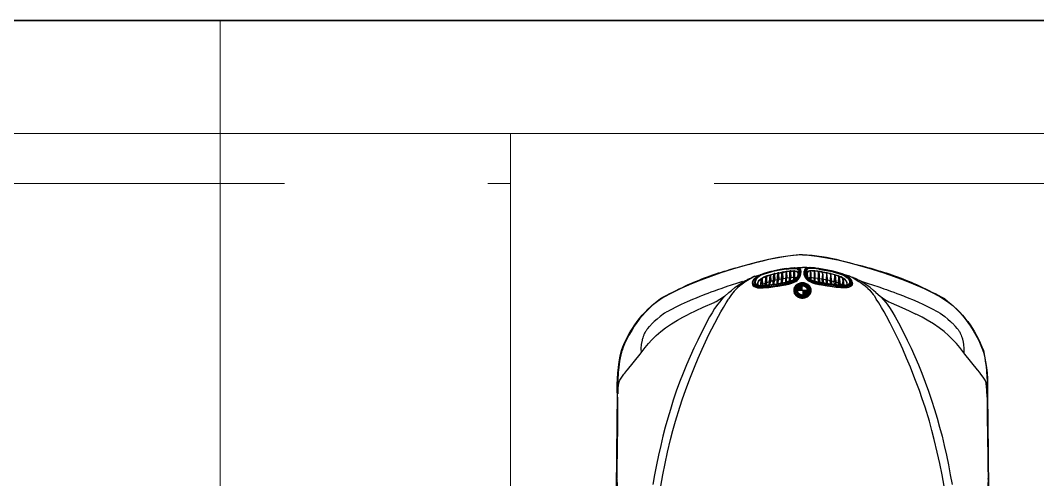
# Model space of a CAD drawing. Header units: inches. Extents: x 13 to 261, y -112 to -47.
# Drawn here: x 55.082 to 59.582, y -54.158 to -52.127 of the extents above; entities that cross this region are included whole.
import ezdxf

# ---------------------------------------------------------------- set-up
doc = ezdxf.new("R2010")
doc.units = ezdxf.units.IN
doc.header["$MEASUREMENT"] = 0
doc.linetypes.add('ACAD_ISO02W100', pattern=[15, 12, -3])
doc.linetypes.add('ACAD_ISO04W100', pattern=[30, 24, -3, 0, -3])
for name, color, linetype, lineweight in [('CAJONES', 3, 'Continuous', 20), ('EJES', 1, 'ACAD_ISO04W100', 13), ('MUROS', 5, 'Continuous', 35), ('POY. LOSA', 212, 'ACAD_ISO02W100', 13)]:
    doc.layers.add(name, color=color, linetype=linetype, lineweight=lineweight)
doc.layers.add('CONTORNO', color=7, linetype='Continuous')

msp = doc.modelspace()

# ---------------------------------------------------------------- linework, layer by layer
for p, q in [((58.3633, -53.2668), (58.3643, -53.296)), ((58.3819, -53.2566), (58.3799, -53.2572)), ((58.3819, -53.2582), (58.3829, -53.287)), ((58.3999, -53.2526), (58.4009, -53.2812)), ((58.4177, -53.2482), (58.4187, -53.277)), ((58.4353, -53.2446), (58.4363, -53.2734)), ((58.4363, -53.2734), (58.4361, -53.274)), ((58.4531, -53.2396), (58.4509, -53.24)), ((58.4511, -53.24), (58.4509, -53.24)), ((58.4531, -53.2412), (58.4685, -53.2384)), ((58.4555, -53.2392), (58.4531, -53.2396)), ((58.4531, -53.2412), (58.4541, -53.27)), ((58.4541, -53.27), (58.4539, -53.2708)), ((58.4667, -53.2678), (58.4541, -53.27)), ((58.4555, -53.2392), (58.4635, -53.2378)), ((58.4707, -53.2382), (58.4717, -53.267)), ((58.4717, -53.267), (58.4715, -53.2678)), ((58.4849, -53.2652), (58.4717, -53.267)), ((58.4883, -53.2344), (58.4863, -53.2346)), ((58.4883, -53.2358), (58.4893, -53.2648)), ((58.4897, -53.2648), (58.4893, -53.2648)), ((58.5039, -53.2336), (58.5041, -53.2336)), ((58.5059, -53.235), (58.5059, -53.2336)), ((58.5059, -53.235), (58.5069, -53.264)), ((58.5067, -53.2718), (58.5069, -53.2648)), ((58.5069, -53.264), (58.5069, -53.2648)), ((58.5199, -53.2564), (58.5197, -53.2572)), ((58.5275, -53.2638), (58.5275, -53.264)), ((58.5339, -53.2364), (58.5329, -53.2492)), ((58.5331, -53.2508), (58.5343, -53.2396)), ((58.5495, -53.2508), (58.5483, -53.2396)), ((58.5487, -53.2364), (58.5497, -53.2492)), ((58.5551, -53.2638), (58.5551, -53.264)), ((58.5627, -53.2564), (58.5629, -53.2572)), ((58.5767, -53.235), (58.5757, -53.264)), ((58.5757, -53.264), (58.5757, -53.2648)), ((58.5759, -53.2718), (58.5757, -53.2648)), ((58.5767, -53.235), (58.5767, -53.2336)), ((58.5787, -53.2336), (58.5785, -53.2336)), ((58.5929, -53.2648), (58.5933, -53.2648)), ((58.5943, -53.2358), (58.5933, -53.2648)), ((58.5943, -53.2344), (58.5963, -53.2346)), ((58.5977, -53.2652), (58.6109, -53.267)), ((58.6119, -53.2382), (58.6109, -53.267)), ((58.6109, -53.267), (58.6111, -53.2678)), ((58.6295, -53.2412), (58.6141, -53.2384)), ((58.6159, -53.2678), (58.6285, -53.27)), ((58.6271, -53.2392), (58.6191, -53.2378)), ((58.6271, -53.2392), (58.6295, -53.2396)), ((58.6295, -53.2412), (58.6285, -53.27)), ((58.6285, -53.27), (58.6287, -53.2708)), ((58.6295, -53.2396), (58.6317, -53.24)), ((58.6315, -53.24), (58.6317, -53.24)), ((58.6473, -53.2446), (58.6463, -53.2734)), ((58.6463, -53.2734), (58.6465, -53.274)), ((58.6649, -53.2482), (58.6639, -53.277)), ((58.6827, -53.2526), (58.6817, -53.2812)), ((58.7007, -53.2582), (58.6997, -53.287)), ((58.7007, -53.2566), (58.7027, -53.2572)), ((58.7193, -53.2668), (58.7183, -53.296)), ((58.3435, -53.2924), (58.3429, -53.2914)), ((58.3431, -53.2964), (58.3431, -53.2966)), ((58.4009, -53.2812), (58.4007, -53.282)), ((58.4123, -53.2786), (58.4061, -53.28)), ((58.4187, -53.277), (58.4185, -53.2778)), ((58.519, -53.3199), (58.5055, -53.3199)), ((58.5191, -53.3188), (58.5056, -53.3188)), ((58.5193, -53.3176), (58.5057, -53.3176)), ((58.5195, -53.3165), (58.5058, -53.3165)), ((58.5199, -53.3154), (58.5061, -53.3154)), ((58.5203, -53.3143), (58.5063, -53.3143)), ((58.5208, -53.3132), (58.5066, -53.3132)), ((58.5215, -53.312), (58.507, -53.312)), ((58.5222, -53.3109), (58.5074, -53.3109)), ((58.523, -53.3098), (58.5079, -53.3098)), ((58.524, -53.3087), (58.5084, -53.3087)), ((58.5252, -53.3075), (58.509, -53.3075)), ((58.5265, -53.3064), (58.5097, -53.3064)), ((58.5282, -53.3053), (58.5104, -53.3053)), ((58.5301, -53.3042), (58.5112, -53.3042)), ((58.5328, -53.3031), (58.5121, -53.3031)), ((58.5371, -53.3019), (58.513, -53.3019)), ((58.5685, -53.3008), (58.5141, -53.3008)), ((58.5674, -53.2997), (58.5152, -53.2997)), ((58.5661, -53.2986), (58.5165, -53.2986)), ((58.5647, -53.2975), (58.518, -53.2975)), ((58.5631, -53.2963), (58.5196, -53.2963)), ((58.5413, -53.3199), (58.5207, -53.3199)), ((58.5413, -53.3188), (58.5208, -53.3188)), ((58.5413, -53.3176), (58.521, -53.3176)), ((58.5413, -53.3165), (58.5213, -53.3165)), ((58.5612, -53.2952), (58.5214, -53.2952)), ((58.5413, -53.3154), (58.5217, -53.3154)), ((58.5413, -53.3143), (58.5222, -53.3143)), ((58.5413, -53.3132), (58.5227, -53.3132)), ((58.5592, -53.2941), (58.5234, -53.2941)), ((58.5413, -53.312), (58.5234, -53.312)), ((58.5413, -53.3109), (58.5242, -53.3109)), ((58.5413, -53.3098), (58.5252, -53.3098)), ((58.5567, -53.293), (58.5259, -53.293)), ((58.5413, -53.3087), (58.5263, -53.3087)), ((58.5413, -53.3075), (58.5277, -53.3075)), ((58.5536, -53.2918), (58.529, -53.2918)), ((58.5413, -53.3064), (58.5293, -53.3064)), ((58.5413, -53.3053), (58.5314, -53.3053)), ((58.5492, -53.2907), (58.5334, -53.2907)), ((58.5413, -53.3042), (58.5342, -53.3042)), ((58.5696, -53.3019), (58.5454, -53.3019)), ((58.5705, -53.3031), (58.5498, -53.3031)), ((58.5714, -53.3042), (58.5525, -53.3042)), ((58.5722, -53.3053), (58.5545, -53.3053)), ((58.5729, -53.3064), (58.5561, -53.3064)), ((58.5736, -53.3075), (58.5574, -53.3075)), ((58.5742, -53.3087), (58.5586, -53.3087)), ((58.5747, -53.3098), (58.5596, -53.3098)), ((58.5752, -53.3109), (58.5604, -53.3109)), ((58.5756, -53.312), (58.5612, -53.312)), ((58.576, -53.3132), (58.5618, -53.3132)), ((58.5763, -53.3143), (58.5623, -53.3143)), ((58.5765, -53.3154), (58.5627, -53.3154)), ((58.5768, -53.3165), (58.5631, -53.3165)), ((58.5769, -53.3176), (58.5634, -53.3176)), ((58.577, -53.3188), (58.5636, -53.3188)), ((58.5771, -53.3199), (58.5637, -53.3199)), ((58.6639, -53.277), (58.6641, -53.2778)), ((58.6703, -53.2786), (58.6765, -53.28)), ((58.6817, -53.2812), (58.6819, -53.282)), ((58.7391, -53.2928), (58.7391, -53.2966)), ((58.1979, -53.3462), (58.1815, -53.3634)), ((58.2161, -53.3304), (58.1979, -53.3462)), ((58.5189, -53.321), (58.5055, -53.321)), ((58.5189, -53.3221), (58.5055, -53.3221)), ((58.5191, -53.3233), (58.5056, -53.3233)), ((58.5193, -53.3244), (58.5057, -53.3244)), ((58.5195, -53.3255), (58.5059, -53.3255)), ((58.5199, -53.3266), (58.5061, -53.3266)), ((58.5203, -53.3277), (58.5063, -53.3277)), ((58.5208, -53.3289), (58.5066, -53.3289)), ((58.5215, -53.33), (58.507, -53.33)), ((58.5186, -53.3311), (58.5074, -53.3311)), ((58.5158, -53.3322), (58.5079, -53.3322)), ((58.513, -53.3333), (58.5084, -53.3333)), ((58.5102, -53.3345), (58.509, -53.3345)), ((58.5109, -53.3356), (58.5097, -53.3356)), ((58.5117, -53.3367), (58.5104, -53.3367)), ((58.5138, -53.3378), (58.5112, -53.3378)), ((58.5132, -53.339), (58.5121, -53.339)), ((58.5148, -53.3367), (58.513, -53.3367)), ((58.5143, -53.3401), (58.513, -53.3401)), ((58.5177, -53.3412), (58.5141, -53.3412)), ((58.5168, -53.3423), (58.5152, -53.3423)), ((58.5182, -53.3434), (58.5165, -53.3434)), ((58.5187, -53.3401), (58.5176, -53.3401)), ((58.5348, -53.3446), (58.518, -53.3446)), ((58.5189, -53.3367), (58.5186, -53.3367)), ((58.5637, -53.321), (58.5189, -53.321)), ((58.5217, -53.3356), (58.5196, -53.3356)), ((58.5348, -53.3457), (58.5196, -53.3457)), ((58.5347, -53.3434), (58.5202, -53.3434)), ((58.5252, -53.3345), (58.5205, -53.3345)), ((58.5413, -53.321), (58.5206, -53.321)), ((58.5222, -53.3311), (58.5206, -53.3311)), ((58.5347, -53.3423), (58.5212, -53.3423)), ((58.523, -53.3322), (58.5213, -53.3322)), ((58.5349, -53.3468), (58.5214, -53.3468)), ((58.524, -53.3333), (58.5215, -53.3333)), ((58.5346, -53.3412), (58.5221, -53.3412)), ((58.5372, -53.3401), (58.5231, -53.3401)), ((58.5349, -53.3479), (58.5234, -53.3479)), ((58.5328, -53.339), (58.5241, -53.339)), ((58.5265, -53.3356), (58.5245, -53.3356)), ((58.5302, -53.3378), (58.5251, -53.3378)), ((58.5281, -53.3367), (58.5259, -53.3367)), ((58.535, -53.3491), (58.5259, -53.3491)), ((58.535, -53.3502), (58.529, -53.3502)), ((58.5492, -53.3513), (58.5334, -53.3513)), ((58.5455, -53.3412), (58.5371, -53.3412)), ((58.5396, -53.3423), (58.5383, -53.3423)), ((58.5391, -53.3434), (58.5383, -53.3434)), ((58.5387, -53.3446), (58.5384, -53.3446)), ((58.5436, -53.3502), (58.539, -53.3502)), ((58.5432, -53.3491), (58.5394, -53.3491)), ((58.5427, -53.3479), (58.5399, -53.3479)), ((58.5423, -53.3468), (58.5403, -53.3468)), ((58.5419, -53.3457), (58.5408, -53.3457)), ((58.5414, -53.3446), (58.5412, -53.3446)), ((58.5619, -53.3221), (58.5413, -53.3221)), ((58.5618, -53.3233), (58.5413, -53.3233)), ((58.5616, -53.3244), (58.5413, -53.3244)), ((58.5613, -53.3255), (58.5413, -53.3255)), ((58.5609, -53.3266), (58.5413, -53.3266)), ((58.5605, -53.3277), (58.5413, -53.3277)), ((58.5599, -53.3289), (58.5413, -53.3289)), ((58.5592, -53.33), (58.5413, -53.33)), ((58.5584, -53.3311), (58.5413, -53.3311)), ((58.5574, -53.3322), (58.5413, -53.3322)), ((58.5563, -53.3333), (58.5413, -53.3333)), ((58.5549, -53.3345), (58.5413, -53.3345)), ((58.5533, -53.3356), (58.5413, -53.3356)), ((58.5513, -53.3367), (58.5413, -53.3367)), ((58.5484, -53.3378), (58.5413, -53.3378)), ((58.5443, -53.3423), (58.543, -53.3423)), ((58.5443, -53.3434), (58.5435, -53.3434)), ((58.5442, -53.3446), (58.5439, -53.3446)), ((58.5572, -53.3401), (58.5455, -53.3401)), ((58.5567, -53.3491), (58.5476, -53.3491)), ((58.5536, -53.3502), (58.5476, -53.3502)), ((58.5613, -53.3468), (58.5477, -53.3468)), ((58.5592, -53.3479), (58.5477, -53.3479)), ((58.5647, -53.3446), (58.5478, -53.3446)), ((58.5631, -53.3457), (58.5478, -53.3457)), ((58.5614, -53.3423), (58.5479, -53.3423)), ((58.5661, -53.3434), (58.5479, -53.3434)), ((58.5608, -53.3412), (58.548, -53.3412)), ((58.5564, -53.339), (58.5498, -53.339)), ((58.5563, -53.3378), (58.5525, -53.3378)), ((58.5568, -53.3367), (58.5545, -53.3367)), ((58.5578, -53.3356), (58.5561, -53.3356)), ((58.5588, -53.3345), (58.5574, -53.3345)), ((58.5599, -53.3333), (58.5586, -53.3333)), ((58.5609, -53.3322), (58.5596, -53.3322)), ((58.5624, -53.3367), (58.5601, -53.3367)), ((58.562, -53.3311), (58.5604, -53.3311)), ((58.5612, -53.3378), (58.5604, -53.3378)), ((58.5756, -53.33), (58.5612, -53.33)), ((58.5634, -53.3356), (58.5612, -53.3356)), ((58.576, -53.3289), (58.5618, -53.3289)), ((58.5628, -53.3345), (58.5622, -53.3345)), ((58.5763, -53.3277), (58.5623, -53.3277)), ((58.5766, -53.3266), (58.5627, -53.3266)), ((58.5768, -53.3255), (58.5631, -53.3255)), ((58.5769, -53.3244), (58.5634, -53.3244)), ((58.5655, -53.339), (58.5634, -53.339)), ((58.5771, -53.3233), (58.5635, -53.3233)), ((58.5771, -53.321), (58.5637, -53.321)), ((58.5771, -53.3221), (58.5637, -53.3221)), ((58.5752, -53.3311), (58.5638, -53.3311)), ((58.5666, -53.3378), (58.5643, -53.3378)), ((58.5747, -53.3322), (58.5654, -53.3322)), ((58.5661, -53.3367), (58.5654, -53.3367)), ((58.5674, -53.3423), (58.5658, -53.3423)), ((58.5685, -53.3412), (58.5668, -53.3412)), ((58.5742, -53.3333), (58.5671, -53.3333)), ((58.5696, -53.3401), (58.5679, -53.3401)), ((58.5736, -53.3345), (58.5687, -53.3345)), ((58.5706, -53.339), (58.5689, -53.339)), ((58.5714, -53.3378), (58.5699, -53.3378)), ((58.5729, -53.3356), (58.5703, -53.3356)), ((58.5722, -53.3367), (58.571, -53.3367)), ((58.8665, -53.3304), (58.8847, -53.3462)), ((58.8847, -53.3462), (58.9011, -53.3634)), ((58.1487, -53.3762), (58.1489, -53.3766)), ((58.9339, -53.3762), (58.9337, -53.3766)), ((57.8571, -53.4888), (57.8645, -53.4798)), ((59.2255, -53.4888), (59.2181, -53.4798)), ((57.7673, -53.672), (57.8229, -53.6024)), ((59.3153, -53.672), (59.2597, -53.6024))]:
    msp.add_line(p, q)
for points in [[(58.5413, -53.163), (58.5275, -53.1634), (58.5137, -53.1646), (58.4769, -53.1694), (58.4419, -53.1752), (58.3853, -53.1864), (58.3369, -53.1978), (58.2887, -53.2104), (58.2327, -53.2268), (58.1807, -53.2434), (58.1359, -53.2588), (58.0915, -53.2754), (58.0511, -53.2914), (58.0033, -53.3124), (57.9615, -53.3328), (57.9289, -53.3508), (57.9109, -53.362), (57.8937, -53.3742), (57.8765, -53.3882), (57.8601, -53.4032), (57.8465, -53.417), (57.8337, -53.4314), (57.8213, -53.4464), (57.8095, -53.4622), (57.7975, -53.4796), (57.7861, -53.4978), (57.7741, -53.5186), (57.7631, -53.5398), (57.7549, -53.5574), (57.7487, -53.572)], [(58.5413, -53.163), (58.5551, -53.1634), (58.5689, -53.1646), (58.6057, -53.1694), (58.6407, -53.1752), (58.6973, -53.1864), (58.7457, -53.1978), (58.7939, -53.2104), (58.8499, -53.2268), (58.9019, -53.2434), (58.9467, -53.2588), (58.9911, -53.2754), (59.0315, -53.2914), (59.0793, -53.3124), (59.1211, -53.3328), (59.1537, -53.3508), (59.1717, -53.362), (59.1889, -53.3742), (59.2061, -53.3882), (59.2225, -53.4032), (59.2361, -53.417), (59.2489, -53.4314), (59.2613, -53.4464), (59.2731, -53.4622), (59.2851, -53.4796), (59.2965, -53.4978), (59.3085, -53.5186), (59.3195, -53.5398), (59.3277, -53.5574), (59.3339, -53.572)], [(58.4689, -53.2242), (58.4429, -53.2288), (58.4169, -53.234), (58.4053, -53.2368), (58.4009, -53.2378), (58.3853, -53.2418), (58.3707, -53.2466), (58.3565, -53.2526), (58.3475, -53.2576), (58.3399, -53.2634), (58.3373, -53.266), (58.3337, -53.2706), (58.3309, -53.2764), (58.3295, -53.2826), (58.3295, -53.2862), (58.3305, -53.2898), (58.3335, -53.2934), (58.3365, -53.2954), (58.3419, -53.2976), (58.3483, -53.2992), (58.3559, -53.3), (58.3659, -53.3004), (58.3827, -53.2992), (58.3845, -53.299), (58.3871, -53.2988), (58.3949, -53.2978), (58.4267, -53.2932), (58.4655, -53.2866), (58.4663, -53.2864)], [(58.4693, -53.2266), (58.4433, -53.2312), (58.4175, -53.2364), (58.4059, -53.2392), (58.4017, -53.2402), (58.3867, -53.2442), (58.3727, -53.2486), (58.3591, -53.2542), (58.3505, -53.259), (58.3433, -53.2646), (58.3409, -53.2672), (58.3373, -53.2718), (58.3345, -53.2774), (58.3329, -53.2834), (58.3329, -53.287), (58.3341, -53.2904), (58.3369, -53.2936), (58.3375, -53.2942)], [(58.3643, -53.2482), (58.3805, -53.2428), (58.4049, -53.2364), (58.4369, -53.2294), (58.4689, -53.2238)], [(58.4689, -53.2242), (58.4931, -53.2212), (58.5075, -53.2206), (58.5167, -53.2214), (58.5213, -53.223), (58.5241, -53.225), (58.5257, -53.227), (58.5277, -53.2328), (58.5277, -53.2332), (58.5281, -53.2374), (58.5271, -53.2458), (58.5269, -53.2464), (58.5249, -53.2532), (58.5227, -53.2584), (58.5189, -53.2642), (58.5141, -53.269), (58.5079, -53.2734), (58.5003, -53.2772), (58.4893, -53.281), (58.4779, -53.284), (58.4663, -53.2864)], [(58.4885, -53.2212), (58.4885, -53.2212), (58.4951, -53.2206), (58.5069, -53.2198), (58.5167, -53.2204), (58.5233, -53.2222), (58.5271, -53.225), (58.5293, -53.2286), (58.5303, -53.2328), (58.5305, -53.2372), (58.5301, -53.242), (58.5293, -53.246), (58.5263, -53.2552), (58.5245, -53.2594), (58.5219, -53.2636), (58.5161, -53.2698), (58.5081, -53.2756), (58.4983, -53.2802), (58.4829, -53.285), (58.4669, -53.2886)], [(58.4689, -53.2238), (58.4833, -53.2218), (58.4885, -53.2212)], [(58.4693, -53.2266), (58.4927, -53.224), (58.5061, -53.2234), (58.5141, -53.2244), (58.5179, -53.2258), (58.5201, -53.2278), (58.5213, -53.23), (58.5227, -53.236), (58.5229, -53.2366), (58.5231, -53.2406), (58.5223, -53.2486), (58.5221, -53.2492), (58.5205, -53.2558), (58.5199, -53.2572)], [(58.5083, -53.2198), (58.5173, -53.2204), (58.5245, -53.2224), (58.5275, -53.224), (58.5299, -53.226), (58.5327, -53.2306), (58.5339, -53.2358), (58.5339, -53.2364)], [(58.5175, -53.2205), (58.5211, -53.22), (58.5413, -53.219)], [(58.5651, -53.2205), (58.5615, -53.22), (58.5413, -53.219)], [(58.5743, -53.2198), (58.5653, -53.2204), (58.5581, -53.2224), (58.5551, -53.224), (58.5527, -53.226), (58.5499, -53.2306), (58.5487, -53.2358), (58.5487, -53.2364)], [(58.5941, -53.2212), (58.5941, -53.2212), (58.5875, -53.2206), (58.5757, -53.2198), (58.5659, -53.2204), (58.5593, -53.2222), (58.5555, -53.225), (58.5533, -53.2286), (58.5523, -53.2328), (58.5521, -53.2372), (58.5525, -53.242), (58.5533, -53.246), (58.5563, -53.2552), (58.5581, -53.2594), (58.5607, -53.2636), (58.5665, -53.2698), (58.5745, -53.2756), (58.5843, -53.2802), (58.5997, -53.285), (58.6157, -53.2886)], [(58.6137, -53.2242), (58.5895, -53.2212), (58.5751, -53.2206), (58.5659, -53.2214), (58.5613, -53.223), (58.5585, -53.225), (58.5569, -53.227), (58.5549, -53.2328), (58.5549, -53.2332), (58.5545, -53.2374), (58.5555, -53.2458), (58.5557, -53.2464), (58.5577, -53.2532), (58.5599, -53.2584), (58.5637, -53.2642), (58.5685, -53.269), (58.5747, -53.2734), (58.5823, -53.2772), (58.5933, -53.281), (58.6047, -53.284), (58.6163, -53.2864)], [(58.6133, -53.2266), (58.5899, -53.224), (58.5765, -53.2234), (58.5685, -53.2244), (58.5647, -53.2258), (58.5625, -53.2278), (58.5613, -53.23), (58.5599, -53.236), (58.5597, -53.2366), (58.5595, -53.2406), (58.5603, -53.2486), (58.5605, -53.2492), (58.5621, -53.2558), (58.5627, -53.2572)], [(58.6137, -53.2238), (58.5993, -53.2218), (58.5941, -53.2212)], [(58.6133, -53.2266), (58.6393, -53.2312), (58.6651, -53.2364), (58.6767, -53.2392), (58.6809, -53.2402), (58.6959, -53.2442), (58.7099, -53.2486), (58.7235, -53.2542), (58.7321, -53.259), (58.7393, -53.2646), (58.7417, -53.2672), (58.7453, -53.2718), (58.7481, -53.2774), (58.7497, -53.2834), (58.7497, -53.287), (58.7485, -53.2904), (58.7453, -53.2941)], [(58.7183, -53.2482), (58.7021, -53.2428), (58.6777, -53.2364), (58.6457, -53.2294), (58.6137, -53.2238)], [(58.6137, -53.2242), (58.6397, -53.2288), (58.6657, -53.234), (58.6773, -53.2368), (58.6817, -53.2378), (58.6973, -53.2418), (58.7119, -53.2466), (58.7261, -53.2526), (58.7351, -53.2576), (58.7427, -53.2634), (58.7453, -53.266), (58.7489, -53.2706), (58.7517, -53.2764), (58.7531, -53.2826), (58.7531, -53.2862), (58.7521, -53.2898), (58.7491, -53.2934), (58.7461, -53.2954), (58.7407, -53.2976), (58.7343, -53.2992), (58.7267, -53.3), (58.7167, -53.3004), (58.6999, -53.2992), (58.6981, -53.299), (58.6955, -53.2988), (58.6877, -53.2978), (58.6559, -53.2932), (58.6171, -53.2866), (58.6163, -53.2864)], [(58.3315, -53.2584), (58.3315, -53.2584), (58.3285, -53.26), (58.3131, -53.2684), (58.2917, -53.2812), (58.2861, -53.285), (58.2745, -53.293), (58.2641, -53.3012), (58.2539, -53.3098), (58.2513, -53.3122), (58.2437, -53.32), (58.2395, -53.3246), (58.2339, -53.3314), (58.2283, -53.3388), (58.2247, -53.344), (58.2165, -53.3568), (58.2145, -53.36)], [(58.2161, -53.3304), (58.2271, -53.3208), (58.2419, -53.3086), (58.2565, -53.2976), (58.2701, -53.2882), (58.2835, -53.28), (58.2995, -53.272)], [(58.2995, -53.272), (58.2995, -53.2718), (58.3117, -53.2664), (58.3189, -53.2632)], [(58.3315, -53.2584), (58.3255, -53.2604), (58.3203, -53.2624), (58.3189, -53.2632)], [(58.3209, -53.2846), (58.3235, -53.2778), (58.3273, -53.2718), (58.3301, -53.2684), (58.3363, -53.2628), (58.3443, -53.2574)], [(58.4669, -53.2886), (58.4279, -53.2952), (58.4271, -53.2954), (58.3871, -53.301), (58.3719, -53.3026), (58.3569, -53.3032), (58.3555, -53.3032), (58.3481, -53.3026), (58.3413, -53.3014), (58.3349, -53.2994), (58.3297, -53.2968), (58.3259, -53.2938), (58.3239, -53.2906), (58.3231, -53.2874), (58.3231, -53.2842), (58.3251, -53.2768), (58.3293, -53.27)], [(58.3293, -53.27), (58.3315, -53.2674), (58.3371, -53.2624), (58.3447, -53.2572), (58.3643, -53.2482)], [(58.3315, -53.2584), (58.3331, -53.258), (58.3583, -53.251)], [(58.3427, -53.2964), (58.3429, -53.2912), (58.3441, -53.2856), (58.3465, -53.2806), (58.3501, -53.2756), (58.3515, -53.2742), (58.3581, -53.2684), (58.3611, -53.2664)], [(58.3435, -53.2924), (58.3435, -53.2928), (58.3451, -53.286), (58.3485, -53.28), (58.3521, -53.2756), (58.3571, -53.2712), (58.3607, -53.2684)], [(58.3569, -53.2986), (58.3571, -53.2968), (58.3577, -53.2892), (58.3579, -53.2884), (58.3599, -53.2732), (58.3611, -53.2664)], [(58.3589, -53.2986), (58.3591, -53.2964), (58.3597, -53.2886), (58.3599, -53.288), (58.3619, -53.2728), (58.3633, -53.265)], [(58.3611, -53.2664), (58.3643, -53.2646), (58.3703, -53.2614), (58.3703, -53.2614), (58.3799, -53.2572)], [(58.3633, -53.2668), (58.3635, -53.2666), (58.3637, -53.2666), (58.3795, -53.259)], [(58.3633, -53.2668), (58.3633, -53.266), (58.3633, -53.2652), (58.3633, -53.265)], [(58.3799, -53.2572), (58.3783, -53.2656), (58.3779, -53.2692), (58.3759, -53.2854), (58.3753, -53.2914), (58.3753, -53.2932), (58.3749, -53.298)], [(58.3819, -53.2566), (58.3803, -53.2652), (58.3799, -53.2686), (58.3779, -53.285), (58.3773, -53.291), (58.3773, -53.293), (58.3769, -53.298)], [(58.3819, -53.2566), (58.3875, -53.2546), (58.3875, -53.2546), (58.4083, -53.249), (58.4337, -53.2434), (58.4511, -53.24)], [(58.3819, -53.2582), (58.3833, -53.2576), (58.3837, -53.2576), (58.3975, -53.2532)], [(58.3819, -53.2582), (58.3819, -53.257), (58.3819, -53.2566), (58.3819, -53.2566)], [(58.3979, -53.2516), (58.3957, -53.2652), (58.3957, -53.2664), (58.3941, -53.2818), (58.3935, -53.29), (58.3933, -53.2914), (58.3931, -53.296)], [(58.3999, -53.251), (58.3977, -53.2648), (58.3969, -53.2734), (58.3961, -53.2814), (58.3957, -53.2848), (58.3955, -53.2896), (58.3951, -53.294), (58.3951, -53.2958)], [(58.3999, -53.2526), (58.4051, -53.2512), (58.4053, -53.2512), (58.4153, -53.2488)], [(58.3999, -53.2526), (58.3999, -53.2516), (58.3999, -53.251)], [(58.4113, -53.2936), (58.4117, -53.2866), (58.4119, -53.2818), (58.4123, -53.2784), (58.4129, -53.2702), (58.4137, -53.2614), (58.4157, -53.2472)], [(58.4133, -53.2934), (58.4137, -53.2864), (58.4139, -53.2814), (58.4143, -53.2782), (58.4149, -53.2698), (58.4157, -53.261), (58.4177, -53.2468)], [(58.4177, -53.2482), (58.4245, -53.2468), (58.4331, -53.245)], [(58.4177, -53.2482), (58.4177, -53.2472), (58.4177, -53.2468)], [(58.4303, -53.2746), (58.4251, -53.2756), (58.4187, -53.277)], [(58.4295, -53.2908), (58.4297, -53.289), (58.4299, -53.2836), (58.4303, -53.2752), (58.4309, -53.2668), (58.4317, -53.258), (58.4333, -53.2434)], [(58.4353, -53.243), (58.4337, -53.2576), (58.4333, -53.2604), (58.4323, -53.275), (58.4323, -53.2752), (58.4319, -53.2832), (58.4315, -53.2906)], [(58.4345, -53.29), (58.4347, -53.2874), (58.4361, -53.274)], [(58.4353, -53.2446), (58.4379, -53.244), (58.4509, -53.2416)], [(58.4353, -53.2446), (58.4353, -53.2434), (58.4353, -53.243)], [(58.4485, -53.271), (58.4379, -53.273), (58.4363, -53.2734)], [(58.4479, -53.2878), (58.4481, -53.2808), (58.4485, -53.2722), (58.4489, -53.2636), (58.4495, -53.2548), (58.4509, -53.24)], [(58.4499, -53.2876), (58.4501, -53.2804), (58.4505, -53.272), (58.4509, -53.2634), (58.4515, -53.2544), (58.4531, -53.2396)], [(58.4525, -53.287), (58.4527, -53.2842), (58.4539, -53.2708)], [(58.4531, -53.2412), (58.4531, -53.24), (58.4531, -53.2396)], [(58.4635, -53.2378), (58.4703, -53.2368), (58.4709, -53.2366)], [(58.5199, -53.2572), (58.5195, -53.2582), (58.5183, -53.2606), (58.5157, -53.2644), (58.5115, -53.2684), (58.5057, -53.2724), (58.4987, -53.2758), (58.4881, -53.2794), (58.4771, -53.2822), (58.4659, -53.2846)], [(58.4687, -53.237), (58.4675, -53.2518), (58.4673, -53.2548), (58.4667, -53.2694), (58.4663, -53.278), (58.4661, -53.283), (58.4661, -53.2844)], [(58.5329, -53.2492), (58.5301, -53.2588), (58.5275, -53.2638), (58.5253, -53.2672), (58.5193, -53.2736), (58.5105, -53.2796), (58.4999, -53.2844), (58.4841, -53.2892), (58.4677, -53.2928)], [(58.4681, -53.284), (58.4683, -53.2778), (58.4687, -53.2692), (58.4691, -53.2606), (58.4695, -53.2516), (58.4707, -53.2366)], [(58.4683, -53.2956), (58.4817, -53.2926), (58.4949, -53.2888), (58.5047, -53.285), (58.5117, -53.2814), (58.5175, -53.2772), (58.5223, -53.273), (58.5259, -53.2684), (58.5291, -53.2628), (58.5315, -53.2564), (58.5331, -53.2508)], [(58.4705, -53.2836), (58.4705, -53.2814), (58.4715, -53.2678)], [(58.4707, -53.2366), (58.4707, -53.2366), (58.4731, -53.2364), (58.4863, -53.2346)], [(58.4707, -53.2382), (58.4737, -53.2376), (58.4863, -53.236)], [(58.4707, -53.2382), (58.4707, -53.2372), (58.4707, -53.2368), (58.4707, -53.2366)], [(58.4845, -53.2804), (58.4845, -53.2756), (58.4847, -53.267), (58.4851, -53.2574), (58.4855, -53.2494), (58.4863, -53.2346)], [(58.4865, -53.2798), (58.4865, -53.2754), (58.4867, -53.2668), (58.4871, -53.2572), (58.4875, -53.2492), (58.4883, -53.2344)], [(58.4883, -53.2344), (58.4919, -53.234), (58.5037, -53.2336), (58.5039, -53.2336)], [(58.4883, -53.2358), (58.4883, -53.235), (58.4883, -53.2344)], [(58.4883, -53.2358), (58.4897, -53.2358), (58.4979, -53.2352), (58.5039, -53.235), (58.5039, -53.235)], [(58.4885, -53.2792), (58.4885, -53.279), (58.4893, -53.2654)], [(58.4893, -53.2654), (58.4893, -53.2652), (58.4893, -53.2648)], [(58.5029, -53.264), (58.4977, -53.2642), (58.4897, -53.2648), (58.4895, -53.2648)], [(58.5027, -53.274), (58.5027, -53.2734), (58.5027, -53.2728), (58.5029, -53.2648), (58.5033, -53.2536), (58.5033, -53.2476), (58.5039, -53.2336)], [(58.5059, -53.2336), (58.5041, -53.2336), (58.5039, -53.2336)], [(58.5047, -53.273), (58.5049, -53.2646), (58.5051, -53.2566), (58.5053, -53.2474), (58.5059, -53.2336)], [(58.5059, -53.2336), (58.5097, -53.234), (58.5149, -53.2354), (58.5167, -53.2366), (58.5191, -53.2394), (58.5203, -53.243), (58.5205, -53.2442), (58.5209, -53.2498), (58.5199, -53.2564)], [(58.5059, -53.235), (58.5103, -53.2356), (58.5117, -53.2358), (58.5149, -53.2372), (58.5159, -53.2378), (58.5179, -53.24), (58.5191, -53.2422), (58.5203, -53.247), (58.5203, -53.2506)], [(58.5141, -53.266), (58.5117, -53.265), (58.5097, -53.2644), (58.5069, -53.264)], [(58.5203, -53.2506), (58.5195, -53.2576), (58.5193, -53.2588)], [(58.5199, -53.2568), (58.5197, -53.2572), (58.5195, -53.2576)], [(58.5343, -53.2396), (58.5341, -53.238), (58.5339, -53.2364)], [(58.5483, -53.2396), (58.5485, -53.238), (58.5487, -53.2364)], [(58.6143, -53.2956), (58.6009, -53.2926), (58.5877, -53.2888), (58.5779, -53.285), (58.5709, -53.2814), (58.5651, -53.2772), (58.5603, -53.273), (58.5567, -53.2684), (58.5535, -53.2628), (58.5511, -53.2564), (58.5495, -53.2508)], [(58.5497, -53.2492), (58.5525, -53.2588), (58.5551, -53.2638), (58.5573, -53.2672), (58.5633, -53.2736), (58.5721, -53.2796), (58.5827, -53.2844), (58.5985, -53.2892), (58.6149, -53.2928)], [(58.5767, -53.2336), (58.5729, -53.234), (58.5677, -53.2354), (58.5659, -53.2366), (58.5635, -53.2394), (58.5623, -53.243), (58.5621, -53.2442), (58.5617, -53.2498), (58.5627, -53.2564)], [(58.5767, -53.235), (58.5723, -53.2356), (58.5709, -53.2358), (58.5677, -53.2372), (58.5667, -53.2378), (58.5647, -53.24), (58.5635, -53.2422), (58.5623, -53.247), (58.5623, -53.2506)], [(58.5623, -53.2506), (58.5631, -53.2576), (58.5633, -53.2588)], [(58.5627, -53.2568), (58.5629, -53.2572), (58.5631, -53.2576)], [(58.5627, -53.2572), (58.5631, -53.2582), (58.5643, -53.2606), (58.5669, -53.2644), (58.5711, -53.2684), (58.5769, -53.2724), (58.5839, -53.2758), (58.5945, -53.2794), (58.6055, -53.2822), (58.6167, -53.2846)], [(58.5685, -53.266), (58.5709, -53.265), (58.5729, -53.2644), (58.5757, -53.264)], [(58.5779, -53.273), (58.5777, -53.2646), (58.5775, -53.2566), (58.5773, -53.2474), (58.5767, -53.2336)], [(58.5767, -53.2336), (58.5785, -53.2336), (58.5787, -53.2336)], [(58.5799, -53.274), (58.5799, -53.2734), (58.5799, -53.2728), (58.5797, -53.2648), (58.5793, -53.2536), (58.5793, -53.2476), (58.5787, -53.2336)], [(58.5943, -53.2344), (58.5907, -53.234), (58.5789, -53.2336), (58.5787, -53.2336)], [(58.5943, -53.2358), (58.5929, -53.2358), (58.5847, -53.2352), (58.5787, -53.235), (58.5787, -53.235)], [(58.5797, -53.264), (58.5849, -53.2642), (58.5929, -53.2648), (58.5931, -53.2648)], [(58.5933, -53.2654), (58.5933, -53.2652), (58.5933, -53.2648)], [(58.5941, -53.2792), (58.5941, -53.279), (58.5933, -53.2654)], [(58.5961, -53.2798), (58.5961, -53.2754), (58.5959, -53.2668), (58.5955, -53.2572), (58.5951, -53.2492), (58.5943, -53.2344)], [(58.5943, -53.2358), (58.5943, -53.235), (58.5943, -53.2344)], [(58.5981, -53.2804), (58.5981, -53.2756), (58.5979, -53.267), (58.5975, -53.2574), (58.5971, -53.2494), (58.5963, -53.2346)], [(58.6119, -53.2366), (58.6119, -53.2366), (58.6095, -53.2364), (58.5963, -53.2346)], [(58.6119, -53.2382), (58.6089, -53.2376), (58.5963, -53.236)], [(58.6121, -53.2836), (58.6121, -53.2814), (58.6111, -53.2678)], [(58.6191, -53.2378), (58.6123, -53.2368), (58.6117, -53.2366)], [(58.6145, -53.284), (58.6143, -53.2778), (58.6139, -53.2692), (58.6135, -53.2606), (58.6131, -53.2516), (58.6119, -53.2366)], [(58.6119, -53.2382), (58.6119, -53.2372), (58.6119, -53.2368), (58.6119, -53.2366)], [(58.6139, -53.237), (58.6151, -53.2518), (58.6153, -53.2548), (58.6159, -53.2694), (58.6163, -53.278), (58.6165, -53.283), (58.6165, -53.2844)], [(58.6157, -53.2886), (58.6547, -53.2952), (58.6555, -53.2954), (58.6955, -53.301), (58.7107, -53.3026), (58.7257, -53.3032), (58.7271, -53.3032), (58.7345, -53.3026), (58.7413, -53.3014), (58.7477, -53.2994), (58.7529, -53.2968), (58.7567, -53.2938), (58.7587, -53.2906), (58.7595, -53.2874), (58.7595, -53.2842), (58.7575, -53.2768), (58.7533, -53.27)], [(58.6301, -53.287), (58.6299, -53.2842), (58.6287, -53.2708)], [(58.6327, -53.2876), (58.6325, -53.2804), (58.6321, -53.272), (58.6317, -53.2634), (58.6311, -53.2544), (58.6295, -53.2396)], [(58.6295, -53.2412), (58.6295, -53.24), (58.6295, -53.2396)], [(58.7007, -53.2566), (58.6951, -53.2546), (58.6951, -53.2546), (58.6743, -53.249), (58.6489, -53.2434), (58.6315, -53.24)], [(58.6347, -53.2878), (58.6345, -53.2808), (58.6341, -53.2722), (58.6337, -53.2636), (58.6331, -53.2548), (58.6317, -53.24)], [(58.6473, -53.2446), (58.6447, -53.244), (58.6317, -53.2416)], [(58.6341, -53.271), (58.6447, -53.273), (58.6463, -53.2734)], [(58.6481, -53.29), (58.6479, -53.2874), (58.6465, -53.274)], [(58.6473, -53.243), (58.6489, -53.2576), (58.6493, -53.2604), (58.6503, -53.275), (58.6503, -53.2752), (58.6507, -53.2832), (58.6511, -53.2906)], [(58.6473, -53.2446), (58.6473, -53.2434), (58.6473, -53.243)], [(58.6531, -53.2908), (58.6529, -53.289), (58.6527, -53.2836), (58.6523, -53.2752), (58.6517, -53.2668), (58.6509, -53.258), (58.6493, -53.2434)], [(58.6649, -53.2482), (58.6581, -53.2468), (58.6495, -53.245)], [(58.6523, -53.2746), (58.6575, -53.2756), (58.6639, -53.277)], [(58.6693, -53.2934), (58.6689, -53.2864), (58.6687, -53.2814), (58.6683, -53.2782), (58.6677, -53.2698), (58.6669, -53.261), (58.6649, -53.2468)], [(58.6649, -53.2482), (58.6649, -53.2472), (58.6649, -53.2468)], [(58.6713, -53.2936), (58.6709, -53.2866), (58.6707, -53.2818), (58.6703, -53.2784), (58.6697, -53.2702), (58.6689, -53.2614), (58.6669, -53.2472)], [(58.6827, -53.2526), (58.6775, -53.2512), (58.6773, -53.2512), (58.6673, -53.2488)], [(58.6827, -53.251), (58.6849, -53.2648), (58.6857, -53.2734), (58.6865, -53.2814), (58.6869, -53.2848), (58.6871, -53.2896), (58.6875, -53.294), (58.6875, -53.2958)], [(58.6827, -53.2526), (58.6827, -53.2516), (58.6827, -53.251)], [(58.6847, -53.2516), (58.6869, -53.2652), (58.6869, -53.2664), (58.6885, -53.2818), (58.6891, -53.29), (58.6893, -53.2914), (58.6895, -53.296)], [(58.7007, -53.2582), (58.6993, -53.2576), (58.6989, -53.2576), (58.6851, -53.2532)], [(58.7007, -53.2582), (58.7007, -53.257), (58.7007, -53.2566), (58.7007, -53.2566)], [(58.7007, -53.2566), (58.7023, -53.2652), (58.7027, -53.2686), (58.7047, -53.285), (58.7053, -53.291), (58.7053, -53.293), (58.7057, -53.298)], [(58.7215, -53.2664), (58.7183, -53.2646), (58.7123, -53.2614), (58.7123, -53.2614), (58.7027, -53.2572)], [(58.7027, -53.2572), (58.7043, -53.2656), (58.7047, -53.2692), (58.7067, -53.2854), (58.7073, -53.2914), (58.7073, -53.2932), (58.7077, -53.298)], [(58.7193, -53.2668), (58.7191, -53.2666), (58.7189, -53.2666), (58.7031, -53.259)], [(58.7533, -53.27), (58.7511, -53.2674), (58.7455, -53.2624), (58.7379, -53.2572), (58.7183, -53.2482)], [(58.7193, -53.2668), (58.7193, -53.266), (58.7193, -53.2652), (58.7193, -53.265)], [(58.7237, -53.2986), (58.7235, -53.2964), (58.7229, -53.2886), (58.7227, -53.288), (58.7207, -53.2728), (58.7193, -53.265)], [(58.7399, -53.2964), (58.7397, -53.2912), (58.7385, -53.2856), (58.7361, -53.2806), (58.7325, -53.2756), (58.7311, -53.2742), (58.7245, -53.2684), (58.7215, -53.2664)], [(58.7257, -53.2986), (58.7255, -53.2968), (58.7249, -53.2892), (58.7247, -53.2884), (58.7227, -53.2732), (58.7215, -53.2664)], [(58.7391, -53.2928), (58.7375, -53.286), (58.7341, -53.28), (58.7305, -53.2756), (58.7255, -53.2712), (58.7219, -53.2684)], [(58.7511, -53.2584), (58.7495, -53.258), (58.7244, -53.251)], [(58.7617, -53.2846), (58.7591, -53.2778), (58.7553, -53.2718), (58.7525, -53.2684), (58.7463, -53.2628), (58.7383, -53.2574)], [(58.7511, -53.2584), (58.7511, -53.2584), (58.7541, -53.26), (58.7695, -53.2684), (58.7909, -53.2812), (58.7965, -53.285), (58.8081, -53.293), (58.8185, -53.3012), (58.8287, -53.3098), (58.8313, -53.3122), (58.8389, -53.32), (58.8431, -53.3246), (58.8487, -53.3314), (58.8543, -53.3388), (58.8579, -53.344), (58.8661, -53.3568), (58.8681, -53.36)], [(58.7511, -53.2584), (58.7571, -53.2604), (58.7623, -53.2624), (58.7637, -53.2632)], [(58.7831, -53.272), (58.7831, -53.2718), (58.7709, -53.2664), (58.7637, -53.2632)], [(58.8665, -53.3304), (58.8555, -53.3208), (58.8407, -53.3086), (58.8261, -53.2976), (58.8125, -53.2882), (58.7991, -53.28), (58.7831, -53.272)], [(58.2769, -53.2818), (58.2589, -53.2874), (58.2219, -53.2994), (58.2117, -53.3028), (58.1991, -53.307), (58.1811, -53.3132), (58.1695, -53.3172), (58.1513, -53.3236), (58.1365, -53.3292), (58.1235, -53.334), (58.1147, -53.3374), (58.0947, -53.3452), (58.0881, -53.3478), (58.0707, -53.3548), (58.0549, -53.3614), (58.0313, -53.3718), (58.0055, -53.3832), (57.9817, -53.3946), (57.9617, -53.405), (57.9509, -53.411), (57.9483, -53.4126), (57.9419, -53.4162), (57.9319, -53.4222), (57.9121, -53.4362), (57.8983, -53.4474), (57.8859, -53.458), (57.8803, -53.4636), (57.8777, -53.4662), (57.8645, -53.4798)], [(58.3199, -53.291), (58.3201, -53.2888), (58.3205, -53.2872)], [(58.3199, -53.291), (58.3205, -53.296), (58.3239, -53.3008), (58.3273, -53.3034), (58.3353, -53.307), (58.3431, -53.309), (58.3517, -53.31), (58.3547, -53.3102), (58.3675, -53.31), (58.3881, -53.308)], [(58.3945, -53.3046), (58.3877, -53.3054), (58.3715, -53.3072), (58.3545, -53.3078), (58.3427, -53.3068), (58.3343, -53.3044), (58.3275, -53.301), (58.3233, -53.2974), (58.3213, -53.294), (58.3203, -53.2906), (58.3205, -53.2872)], [(58.3209, -53.2846), (58.3207, -53.286), (58.3205, -53.2872)], [(58.3375, -53.294), (58.3375, -53.2942), (58.3389, -53.295), (58.3433, -53.2966), (58.3497, -53.2978), (58.3571, -53.2986), (58.3667, -53.2986), (58.3829, -53.2974), (58.3847, -53.2972), (58.3871, -53.2968), (58.3949, -53.2958), (58.4265, -53.2914), (58.4651, -53.2848), (58.4659, -53.2846)], [(58.3435, -53.2928), (58.3435, -53.2966), (58.3433, -53.2938), (58.3435, -53.2928)], [(58.3643, -53.296), (58.3639, -53.2972), (58.3637, -53.2986)], [(58.3755, -53.29), (58.3679, -53.2938), (58.3643, -53.296)], [(58.3825, -53.2884), (58.3815, -53.2948), (58.3811, -53.2976)], [(58.3829, -53.287), (58.3827, -53.2876), (58.3825, -53.2884)], [(58.3939, -53.2832), (58.3873, -53.2854), (58.3835, -53.2866), (58.3829, -53.287)], [(58.3881, -53.308), (58.3921, -53.3074), (58.4283, -53.3024), (58.4319, -53.3018), (58.4661, -53.296), (58.4683, -53.2956)], [(58.4677, -53.2928), (58.4223, -53.3006), (58.3945, -53.3046)], [(58.3987, -53.2954), (58.3989, -53.2946), (58.4007, -53.282)], [(58.4061, -53.28), (58.4053, -53.2802), (58.4009, -53.2812)], [(58.4165, -53.2928), (58.4167, -53.2908), (58.4185, -53.2778)], [(58.6945, -53.308), (58.6905, -53.3074), (58.6543, -53.3024), (58.6507, -53.3018), (58.6165, -53.296), (58.6143, -53.2956)], [(58.6149, -53.2928), (58.6603, -53.3006), (58.6881, -53.3046)], [(58.7453, -53.2941), (58.7437, -53.295), (58.7393, -53.2966), (58.7329, -53.2978), (58.7255, -53.2986), (58.7159, -53.2986), (58.6997, -53.2974), (58.6979, -53.2972), (58.6955, -53.2968), (58.6877, -53.2958), (58.6561, -53.2914), (58.6175, -53.2848), (58.6167, -53.2846)], [(58.6661, -53.2928), (58.6659, -53.2908), (58.6641, -53.2778)], [(58.6765, -53.28), (58.6773, -53.2802), (58.6817, -53.2812)], [(58.6839, -53.2954), (58.6837, -53.2946), (58.6819, -53.282)], [(58.6881, -53.3046), (58.6949, -53.3054), (58.7111, -53.3072), (58.7281, -53.3078), (58.7399, -53.3068), (58.7483, -53.3044), (58.7551, -53.301), (58.7593, -53.2974), (58.7613, -53.294), (58.7623, -53.2906), (58.7621, -53.2872)], [(58.6887, -53.2832), (58.6953, -53.2854), (58.6991, -53.2866), (58.6997, -53.287)], [(58.7627, -53.291), (58.7618, -53.2952), (58.7609, -53.2972), (58.759, -53.3), (58.7576, -53.3015), (58.7545, -53.3036), (58.7473, -53.3067), (58.7447, -53.3076), (58.7394, -53.3088), (58.7318, -53.3099), (58.7252, -53.3101), (58.7108, -53.3094), (58.6945, -53.308)], [(58.6997, -53.287), (58.6999, -53.2876), (58.7001, -53.2884)], [(58.7001, -53.2884), (58.7011, -53.2948), (58.7015, -53.2976)], [(58.7071, -53.29), (58.7147, -53.2938), (58.7183, -53.296)], [(58.7183, -53.296), (58.7187, -53.2972), (58.7189, -53.2986)], [(58.7617, -53.2846), (58.7619, -53.286), (58.7621, -53.2872)], [(58.7627, -53.291), (58.7625, -53.2888), (58.7621, -53.2872)], [(58.8057, -53.2818), (58.8237, -53.2874), (58.8607, -53.2994), (58.8709, -53.3028), (58.8835, -53.307), (58.9015, -53.3132), (58.9131, -53.3172), (58.9313, -53.3236), (58.9461, -53.3292), (58.9591, -53.334), (58.9679, -53.3374), (58.9879, -53.3452), (58.9945, -53.3478), (59.0119, -53.3548), (59.0277, -53.3614), (59.0513, -53.3718), (59.0771, -53.3832), (59.1009, -53.3946), (59.1209, -53.405), (59.1317, -53.411), (59.1343, -53.4126), (59.1407, -53.4162), (59.1507, -53.4222), (59.1705, -53.4362), (59.1843, -53.4474), (59.1967, -53.458), (59.2023, -53.4636), (59.2049, -53.4662), (59.2181, -53.4798)], [(58.1815, -53.3634), (58.1667, -53.3816), (58.1529, -53.401), (58.1415, -53.4194), (58.1307, -53.4384), (58.1095, -53.4782), (58.0781, -53.5402), (58.0609, -53.5762), (58.0443, -53.6128), (58.0283, -53.6498), (58.0131, -53.6872), (57.9979, -53.7266), (57.9835, -53.7664), (57.9699, -53.8064), (57.9571, -53.8468), (57.9453, -53.8864), (57.9343, -53.926), (57.9239, -53.966), (57.9143, -54.0062), (57.9047, -54.0494), (57.8957, -54.0926), (57.8875, -54.136), (57.8797, -54.1794)], [(58.1975, -53.3464), (58.1875, -53.354), (58.1767, -53.3614), (58.1591, -53.3714), (58.1515, -53.375), (58.1487, -53.3762), (58.1011, -53.3966), (58.0699, -53.4108), (58.0391, -53.4256)], [(58.1801, -53.4158), (58.1919, -53.3958), (58.2041, -53.3764), (58.2145, -53.36)], [(58.2145, -53.36), (58.2145, -53.36), (58.2145, -53.36), (58.2145, -53.36), (58.2145, -53.36)], [(58.2145, -53.3602), (58.2145, -53.3602), (58.2145, -53.36)], [(58.5659, -53.3422), (58.5713, -53.3363), (58.5627, -53.3303), (58.557, -53.3365)], [(58.5615, -53.3377), (58.5638, -53.3351), (58.5624, -53.3342), (58.5601, -53.3367)], [(58.5636, -53.3387), (58.5656, -53.3364), (58.567, -53.3374), (58.5649, -53.3396), (58.5649, -53.3396)], [(58.9025, -53.4158), (58.8907, -53.3958), (58.8785, -53.3764), (58.8681, -53.36)], [(58.8681, -53.36), (58.8681, -53.36), (58.8681, -53.36), (58.8681, -53.36), (58.8681, -53.36)], [(58.8681, -53.3602), (58.8681, -53.3602), (58.8681, -53.36)], [(58.8851, -53.3464), (58.8951, -53.354), (58.9059, -53.3614), (58.9235, -53.3714), (58.9311, -53.375), (58.9339, -53.3762), (58.9815, -53.3966), (59.0127, -53.4108), (59.0435, -53.4256)], [(58.9011, -53.3634), (58.9159, -53.3816), (58.9297, -53.401), (58.9411, -53.4194), (58.9519, -53.4384), (58.9731, -53.4782), (59.0045, -53.5402), (59.0217, -53.5762), (59.0383, -53.6128), (59.0543, -53.6498), (59.0695, -53.6872), (59.0847, -53.7266), (59.0991, -53.7664), (59.1127, -53.8064), (59.1255, -53.8468), (59.1373, -53.8864), (59.1483, -53.926), (59.1587, -53.966), (59.1683, -54.0062), (59.1779, -54.0494), (59.1869, -54.0926), (59.1951, -54.136), (59.2029, -54.1794)], [(57.8229, -53.6024), (57.8231, -53.6022), (57.8451, -53.574), (57.8599, -53.5562), (57.8755, -53.5392), (57.8949, -53.5204), (57.9151, -53.5024), (57.9363, -53.4858), (57.9619, -53.468), (57.9889, -53.452), (58.0121, -53.4394), (58.0355, -53.4274), (58.0391, -53.4256)], [(57.9143, -54.1866), (57.9239, -54.1364), (57.9341, -54.0862), (57.9449, -54.0362), (57.9579, -53.9806), (57.9685, -53.9398), (57.9799, -53.8992), (57.9991, -53.8366), (58.0113, -53.8), (58.0241, -53.7636), (58.0435, -53.7116), (58.0639, -53.6604), (58.0805, -53.6204), (58.0977, -53.5808), (58.1125, -53.548), (58.1279, -53.5158), (58.1533, -53.4658), (58.1701, -53.4342), (58.1801, -53.4158)], [(59.1683, -54.1866), (59.1587, -54.1364), (59.1485, -54.0862), (59.1377, -54.0362), (59.1247, -53.9806), (59.1141, -53.9398), (59.1027, -53.8992), (59.0835, -53.8366), (59.0713, -53.8), (59.0585, -53.7636), (59.0391, -53.7116), (59.0187, -53.6604), (59.0021, -53.6204), (58.9849, -53.5808), (58.9701, -53.548), (58.9547, -53.5158), (58.9293, -53.4658), (58.9125, -53.4342), (58.9025, -53.4158)], [(59.2597, -53.6024), (59.2595, -53.6022), (59.2375, -53.574), (59.2227, -53.5562), (59.2071, -53.5392), (59.1877, -53.5204), (59.1675, -53.5024), (59.1463, -53.4858), (59.1207, -53.468), (59.0937, -53.452), (59.0705, -53.4394), (59.0471, -53.4274), (59.0435, -53.4256)], [(57.8571, -53.4888), (57.8531, -53.4944), (57.8495, -53.4994), (57.8473, -53.5024), (57.8455, -53.5054), (57.8431, -53.5096), (57.8401, -53.516), (57.8395, -53.5182), (57.8371, -53.5248), (57.8351, -53.5306), (57.8339, -53.5346), (57.8327, -53.5384)], [(59.2255, -53.4888), (59.2295, -53.4944), (59.2331, -53.4994), (59.2353, -53.5024), (59.2371, -53.5054), (59.2395, -53.5096), (59.2425, -53.516), (59.2431, -53.5182), (59.2455, -53.5248), (59.2475, -53.5306), (59.2487, -53.5346), (59.2499, -53.5384)], [(57.8327, -53.5384), (57.8321, -53.5406), (57.8283, -53.5594), (57.8269, -53.577), (57.8273, -53.5952)], [(59.2499, -53.5384), (59.2505, -53.5406), (59.2543, -53.5594), (59.2557, -53.577), (59.2553, -53.5952)], [(57.7487, -53.572), (57.7473, -53.5756), (57.7451, -53.5816), (57.7431, -53.587), (57.7407, -53.5942), (57.7391, -53.6008), (57.7381, -53.6048), (57.7375, -53.6078), (57.7351, -53.6196), (57.7325, -53.6344)], [(59.3339, -53.572), (59.3353, -53.5756), (59.3375, -53.5816), (59.3395, -53.587), (59.3419, -53.5942), (59.3435, -53.6008), (59.3445, -53.6048), (59.3451, -53.6078), (59.3475, -53.6196), (59.3501, -53.6344)], [(57.7325, -53.6344), (57.7305, -53.6478), (57.7287, -53.6606), (57.7271, -53.6756), (57.7267, -53.6806)], [(57.8275, -53.5966), (57.8273, -53.596), (57.8273, -53.5952)], [(59.2551, -53.5966), (59.2553, -53.596), (59.2553, -53.5952)], [(59.3501, -53.6344), (59.3521, -53.6478), (59.3539, -53.6606), (59.3555, -53.6756), (59.3559, -53.6806)], [(57.7555, -53.6864), (57.7567, -53.6848), (57.7571, -53.6844), (57.7673, -53.672)], [(59.3271, -53.6864), (59.3259, -53.6848), (59.3255, -53.6844), (59.3153, -53.672)], [(57.7267, -53.6806), (57.7267, -53.6808), (57.7247, -53.7202), (57.7245, -53.7778), (57.7245, -53.7778)], [(57.7288, -53.7305), (57.7291, -53.729), (57.7303, -53.7244), (57.7321, -53.7202)], [(57.7321, -53.7202), (57.7335, -53.7178), (57.7421, -53.7044), (57.7515, -53.6914), (57.7555, -53.6864)], [(59.3505, -53.7202), (59.3491, -53.7178), (59.3405, -53.7044), (59.3311, -53.6914), (59.3271, -53.6864)], [(59.3538, -53.7305), (59.3535, -53.729), (59.3523, -53.7244), (59.3505, -53.7202)], [(59.3559, -53.6806), (59.3559, -53.6808), (59.3579, -53.7202), (59.3581, -53.7778), (59.3581, -53.7778)], [(57.7237, -53.7924), (57.7253, -53.7618), (57.7288, -53.7305)], [(59.3589, -53.7924), (59.3573, -53.7618), (59.3538, -53.7305)], [(57.7235, -53.796), (57.7237, -53.8232), (57.7239, -53.8552), (57.7237, -53.8998), (57.7233, -53.9452), (57.7225, -53.9908), (57.7219, -54.0364), (57.7211, -54.0958), (57.7205, -54.1518)], [(57.7237, -53.7924), (57.7235, -53.7948), (57.7235, -53.796)], [(59.3591, -53.796), (59.3589, -53.8232), (59.3587, -53.8552), (59.3589, -53.8998), (59.3593, -53.9452), (59.3601, -53.9908), (59.3607, -54.0364), (59.3615, -54.0958), (59.3621, -54.1518)], [(59.3589, -53.7924), (59.3591, -53.7948), (59.3591, -53.796)], [(57.7205, -54.1554), (57.7205, -54.1546), (57.7205, -54.1532), (57.7205, -54.1518)], [(57.7205, -54.1554), (57.7217, -54.1836), (57.7245, -54.2118), (57.7311, -54.2362)], [(59.3621, -54.1554), (59.3609, -54.1836), (59.3581, -54.2118), (59.3515, -54.2362)], [(59.3621, -54.1554), (59.3621, -54.1546), (59.3621, -54.1532), (59.3621, -54.1518)]]:
    msp.add_lwpolyline(points)
for points in [[(58.5025, -53.321, 0.056462), (58.5032, -53.3276, 0.055115), (58.5054, -53.3339, 0.052786), (58.509, -53.3397, 0.05002), (58.5139, -53.3448, 0.047333), (58.5197, -53.349, 0.045092), (58.5264, -53.3521, 0.043513), (58.5337, -53.354, 0.042704), (58.5413, -53.3547, 0.042704), (58.5489, -53.354, 0.043513), (58.5562, -53.3521, 0.045092), (58.5629, -53.349, 0.047333), (58.5688, -53.3448, 0.05002), (58.5736, -53.3397, 0.052786), (58.5772, -53.3339, 0.055115), (58.5794, -53.3276, 0.056462), (58.5801, -53.321, 0.056462), (58.5794, -53.3144, 0.055115), (58.5772, -53.3081, 0.052786), (58.5736, -53.3023, 0.05002), (58.5688, -53.2972, 0.047333), (58.5629, -53.293, 0.045092), (58.5562, -53.2899, 0.043513), (58.5489, -53.288, 0.042704), (58.5413, -53.2874, 0.042704), (58.5337, -53.288, 0.043513), (58.5264, -53.2899, 0.045092), (58.5197, -53.293, 0.047333), (58.5139, -53.2972, 0.05002), (58.509, -53.3023, 0.052786), (58.5054, -53.3081, 0.055115), (58.5032, -53.3144, 0.056462)], [(58.5413, -53.3521, 0.042704), (58.5483, -53.3515, 0.043513), (58.555, -53.3497, 0.045092), (58.5612, -53.3468, 0.047333), (58.5667, -53.343, 0.05002), (58.5711, -53.3383, 0.052786), (58.5744, -53.3329, 0.055115), (58.5765, -53.3271, 0.056462), (58.5772, -53.321, 0.056462), (58.5765, -53.3149, 0.055115), (58.5744, -53.3091, 0.052786), (58.5711, -53.3037, 0.05002), (58.5667, -53.299, 0.047333), (58.5612, -53.2952, 0.045092), (58.555, -53.2923, 0.043513), (58.5483, -53.2905, 0.042704), (58.5413, -53.2899, 0.042704), (58.5343, -53.2905, 0.043513), (58.5276, -53.2923, 0.045092), (58.5214, -53.2952, 0.047333), (58.516, -53.299, 0.05002), (58.5115, -53.3037, 0.052786), (58.5082, -53.3091, 0.055115), (58.5062, -53.3149, 0.056462), (58.5055, -53.321, 0.056462), (58.5062, -53.3271, 0.055115), (58.5082, -53.3329, 0.052786), (58.5115, -53.3383, 0.05002), (58.516, -53.343, 0.047333), (58.5214, -53.3468, 0.045092), (58.5276, -53.3497, 0.043513), (58.5343, -53.3515, 0.042704)], [(58.5413, -53.3404, 0.042704), (58.5457, -53.3401, 0.043513), (58.5499, -53.3389, 0.045092), (58.5538, -53.3372, 0.047333), (58.5571, -53.3347, 0.05002), (58.5599, -53.3318, 0.052786), (58.562, -53.3284, 0.055115), (58.5633, -53.3248, 0.056462), (58.5637, -53.321, 0.056462), (58.5633, -53.3172, 0.055115), (58.562, -53.3136, 0.052786), (58.5599, -53.3102, 0.05002), (58.5571, -53.3073, 0.047333), (58.5538, -53.3049, 0.045092), (58.5499, -53.3031, 0.043513), (58.5457, -53.302, 0.042704), (58.5413, -53.3016, 0.042704), (58.5369, -53.302, 0.043513), (58.5327, -53.3031, 0.045092), (58.5289, -53.3049, 0.047333), (58.5255, -53.3073, 0.05002), (58.5227, -53.3102, 0.052786), (58.5206, -53.3136, 0.055115), (58.5193, -53.3172, 0.056462), (58.5189, -53.321, 0.056462), (58.5193, -53.3248, 0.055115), (58.5206, -53.3284, 0.052786), (58.5227, -53.3318, 0.05002), (58.5255, -53.3347, 0.047333), (58.5289, -53.3372, 0.045092), (58.5327, -53.3389, 0.043513), (58.5369, -53.3401, 0.042704)]]:
    msp.add_lwpolyline(points, format="xyb", close=True)
for points in [[(58.5193, -53.3444), (58.526, -53.3368), (58.5236, -53.3348), (58.5184, -53.3369), (58.5219, -53.333), (58.5202, -53.3305), (58.5102, -53.3345), (58.512, -53.3371), (58.5158, -53.3356), (58.513, -53.3387), (58.5152, -53.341), (58.5193, -53.3394), (58.5167, -53.3423)], [(58.5476, -53.3505), (58.548, -53.3409), (58.5444, -53.3413), (58.5442, -53.3453), (58.5426, -53.3413), (58.54, -53.3413), (58.5384, -53.3453), (58.5382, -53.3413), (58.5346, -53.3409), (58.535, -53.3505), (58.5387, -53.3509), (58.5413, -53.3443), (58.5439, -53.3509)]]:
    msp.add_lwpolyline(points, close=True)
for points in [[(58.557, -53.3365, 0.053032), (58.5567, -53.3369, 0.055748), (58.5564, -53.3375, 0.057627), (58.5563, -53.338, 0.058156), (58.5563, -53.3386, 0.057179), (58.5565, -53.3391, 0.054981), (58.5568, -53.3396, 0.052134), (58.5571, -53.3401, 0.049237), (58.5576, -53.3404, 0.046745), (58.5582, -53.3407, 0.044932), (58.5588, -53.3409, 0.043938), (58.5594, -53.341, 0.043818), (58.5601, -53.3409, 0.044576), (58.5607, -53.3408, 0.044576)], [(58.5601, -53.3367, 0.051748), (58.56, -53.3368, 0.054351), (58.56, -53.337, 0.056193), (58.5599, -53.3371, 0.056799), (58.5599, -53.3373, 0.055997), (58.56, -53.3374, 0.054011), (58.56, -53.3376, 0.051346), (58.5601, -53.3377, 0.048556), (58.5603, -53.3378, 0.046081), (58.5604, -53.3379, 0.044201), (58.5606, -53.3379, 0.043062), (58.5607, -53.3379, 0.042729), (58.5609, -53.3379, 0.043217), (58.5611, -53.3379, 0.044502), (58.5612, -53.3378, 0.04651), (58.5614, -53.3378, 0.049071), (58.5615, -53.3377, 0.049071)], [(58.5607, -53.3408, 0.057431), (58.5608, -53.3413, 0.05562), (58.561, -53.3418, 0.052954), (58.5613, -53.3422, 0.050038), (58.5617, -53.3426, 0.047381), (58.5622, -53.3428, 0.045314), (58.5627, -53.343, 0.044018), (58.5633, -53.3431, 0.04357), (58.5639, -53.3431, 0.043992), (58.5645, -53.343, 0.045263), (58.565, -53.3428, 0.047309), (58.5655, -53.3426, 0.049952), (58.5659, -53.3422, 0.049952)], [(58.5649, -53.3396, -0.049195), (58.5648, -53.3397, -0.046619), (58.5647, -53.3398, -0.044593), (58.5645, -53.3399, -0.043291), (58.5643, -53.3399, -0.042789), (58.5642, -53.3399, -0.04311), (58.564, -53.3399, -0.044241), (58.5638, -53.3398, -0.046119), (58.5637, -53.3398, -0.048595), (58.5636, -53.3396, -0.051392), (58.5635, -53.3395, -0.054067), (58.5634, -53.3394, -0.056064), (58.5634, -53.3392, -0.056876), (58.5634, -53.3391, -0.056274), (58.5634, -53.3389, -0.054429), (58.5635, -53.3388, -0.051819), (58.5636, -53.3387, -0.051819)]]:
    msp.add_lwpolyline(points, format="xyb")
for p in [(58.3189, -53.2632), (58.4157, -53.2472), (58.4177, -53.2468), (58.4333, -53.2434), (58.4353, -53.243), (58.4531, -53.2396), (58.4707, -53.2366), (58.4883, -53.2344), (58.5275, -53.264), (58.5551, -53.264), (58.5943, -53.2344), (58.6119, -53.2366), (58.6295, -53.2396), (58.6473, -53.243), (58.6493, -53.2434), (58.6649, -53.2468), (58.6669, -53.2472), (58.7637, -53.2632), (58.3431, -53.2964)]:
    msp.add_point(p)
at = {"layer": 'CAJONES'}
for p, q in [((18.8507, -52.6268), (71.6507, -52.6268)), ((57.2507, -52.6268), (57.2507, -57.6268))]:
    msp.add_line(p, q, dxfattribs=at)
at = {"layer": 'CONTORNO'}
msp.add_lwpolyline([(57.7186, -54.1993), (57.7213, -53.9017), (57.7229, -53.7871, -0.07127), (57.7411, -53.5868, -0.150606), (57.9136, -53.3569, -0.017676), (58.0245, -53.3009, -0.039244), (58.2206, -53.2285, -0.006697), (58.3718, -53.188, -0.047571), (58.5413, -53.1618, -0.047571), (58.7108, -53.188, -0.006697), (58.862, -53.2285, -0.039244), (59.0581, -53.3009, -0.017676), (59.169, -53.3569, -0.150606), (59.3415, -53.5868, -0.07127), (59.3597, -53.7871), (59.3613, -53.9017), (59.364, -54.1993, -0.060864)], format="xyb", dxfattribs=at)
at = {"layer": 'EJES', "color": 1, "ltscale": 0.3}
msp.add_line((12.6505, -52.848), (116.0507, -52.848), dxfattribs=at)
at = {"layer": 'MUROS'}
msp.add_line((16.6507, -52.1268), (116.3507, -52.1268), dxfattribs=at)
at = {"layer": 'POY. LOSA', "ltscale": 0.3}
msp.add_line((55.9654, -52.1268), (55.9654, -61.6268), dxfattribs=at)

doc.saveas('drawing.dxf')
